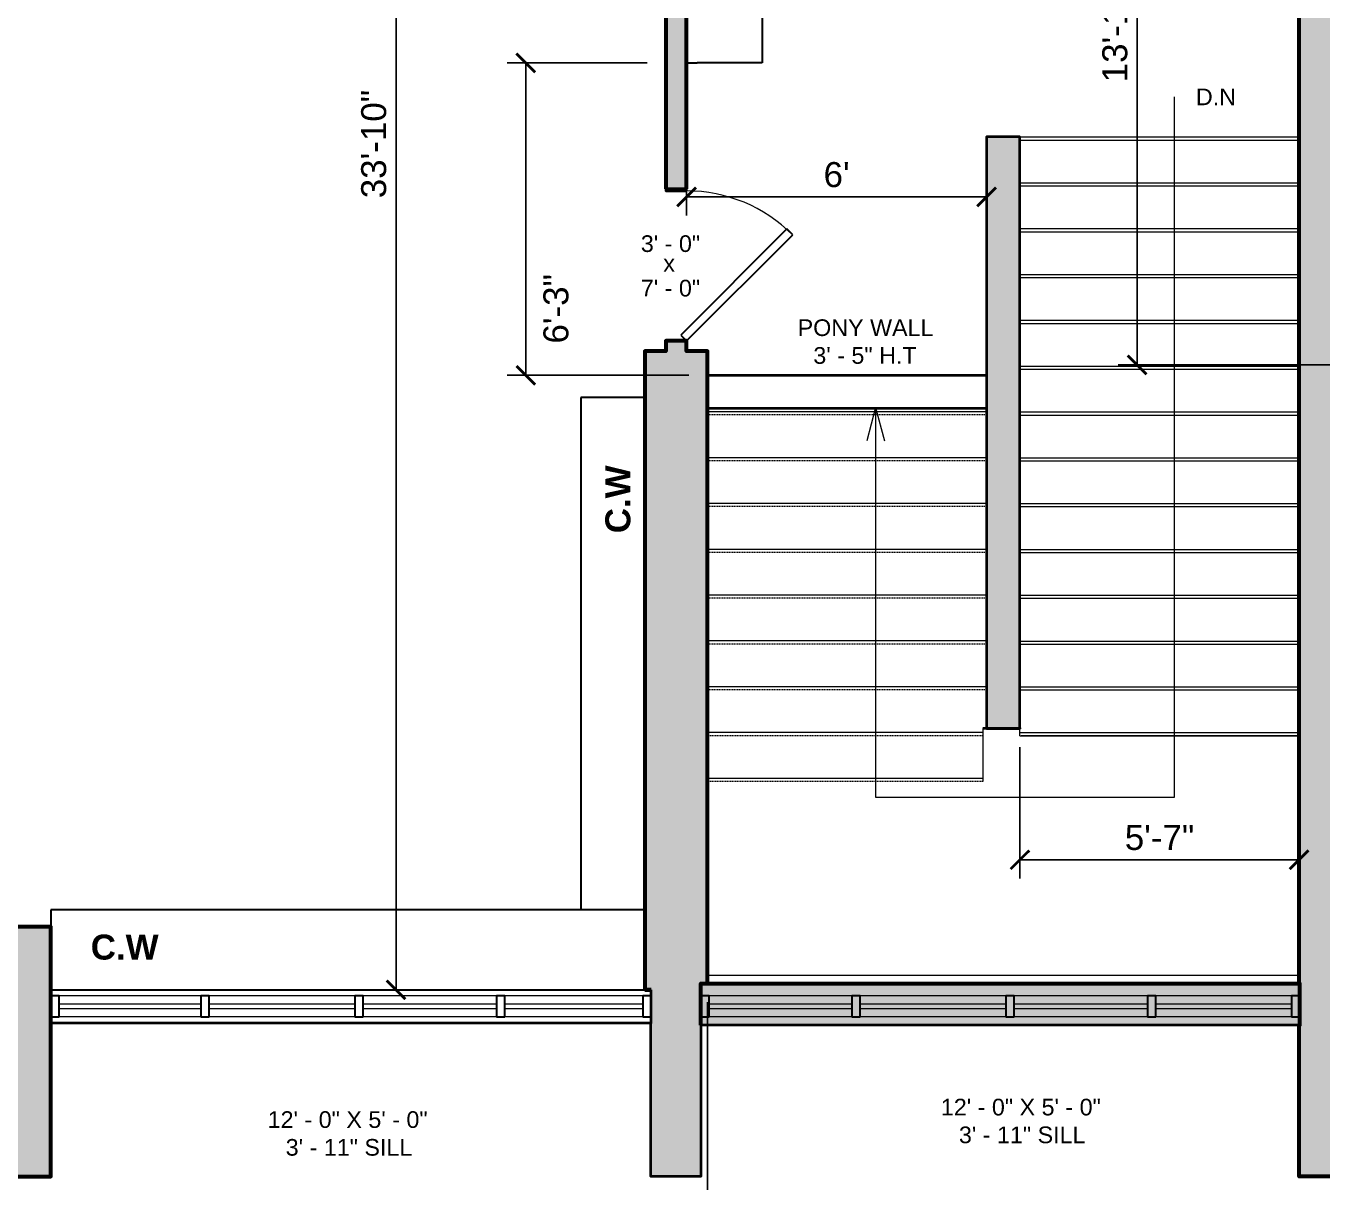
# Model space of a CAD drawing. Header units: inches. Extents: x -2078 to 106214, y -964 to 6385.
# Drawn here: x 25395.8 to 25706.8, y 3669.9 to 3947.4 of the extents above; entities that cross this region are included whole.
import ezdxf

# ---------------------------------------------------------------- set-up
doc = ezdxf.new("R2010")
doc.units = ezdxf.units.IN
doc.header["$MEASUREMENT"] = 0
doc.linetypes.add('Overhead 1_16_', pattern=[0.101562, 0.0625, -0.039062])
for name, color, linetype, lineweight in [('A-ANNO', 2, 'Continuous', 5), ('A-ANNO-DIMS', 1, 'Continuous', 9), ('A-CASE', 4, 'Continuous', 9), ('A-DOOR', 1, 'Continuous', 18), ('A-FLOR', 6, 'Continuous', 18), ('A-GLAZ-CURT', 52, 'Continuous', 9), ('A-GLAZ-CWMG', 51, 'Continuous', 9), ('A-STRS', 4, 'Continuous', 9), ('A-WALL', 3, 'Continuous', 40), ('A-WINDOWS', 2, 'Continuous', 18), ('Q-CASE', 4, 'Continuous', 30)]:
    doc.layers.add(name, color=color, linetype=linetype, lineweight=lineweight)
doc.layers.add('A-HATCH', color=9, linetype='Continuous')
doc.styles.add('Arial_1', font='arial.ttf', dxfattribs={"height": 0.0625})
doc.styles.add('Arial_2', font='arial.ttf', dxfattribs={"height": 3})
doc.styles.add('Arial_B', font='arialbd.ttf', dxfattribs={"height": 4.5})
doc.styles.add('JC', font='arial.ttf', dxfattribs={"height": 0.125})
doc.dimstyles.new('JC-DIMS', dxfattribs={"dimtxt": 0.125, "dimasz": 0.09375, "dimexe": 0.09375, "dimexo": 0.09375, "dimgap": 0.046875, "dimtad": 1, "dimdec": 1, "dimzin": 0, "dimdsep": 46, "dimlunit": 4, "dimtxsty": 'JC', "dimblk": 'ARCHTICK', "dimcen": 0.09, "dimclrd": 1, "dimclre": 1, "dimclrt": 256, "dimadec": 0, "dimazin": 0, "dimtfac": 1, "dimtdec": 1, "dimtofl": 0, "dimtmove": 1, "dimatfit": 3, "dimfxl": 1, "dimtolj": 1, "dimtzin": 0, "dimarcsym": 0})

# ---------------------------------------------------------------- blocks, each defined once
blk = doc.blocks.new('JC_DOOR_SINGLE PANEL - SINGLE DOOR-1525222-3RD FL')
at = {"layer": 'A-DOOR', "lineweight": 30}
for p, q in [((-7.46, 27.96), (-8.87, 26.54)), ((-8.87, 26.54), (16.59, 1.09)), ((18, 2.5), (-7.46, 27.96)), ((16.59, 1.09), (18, 2.5))]:
    blk.add_line(p, q, dxfattribs=at)
at = {"layer": 'A-DOOR', "lineweight": 9}
blk.add_arc((18, 2.5), 36, 135, 180, dxfattribs=at)
blk = doc.blocks.new('Instance - Opening - 16_ x 24_-1694086-3RD FL')
at = {"layer": 'A-WINDOWS'}
for p, q in [((-72, -5), (-72, 5)), ((-72, 5), (72, 5)), ((72, 5), (72, -5)), ((72, -5), (-72, -5))]:
    blk.add_line(p, q, dxfattribs=at)
blk = doc.blocks.new('System Panel - Glazed-V1-3RD FL')
at = {"layer": 'A-GLAZ-CURT', "lineweight": 18}
for p, q in [((17.5, 0.5), (-17.5, 0.5)), ((-17.5, 0.5), (-17.5, -0.5)), ((17.5, -0.5), (17.5, 0.5)), ((-17.5, -0.5), (17.5, -0.5))]:
    blk.add_line(p, q, dxfattribs=at)
blk = doc.blocks.new('System Panel - Glazed-1580689-3RD FL')
at = {"layer": 'A-GLAZ-CURT', "lineweight": 18}
for p, q in [((16, 0.5), (-16, 0.5)), ((-16, 0.5), (-16, -0.5)), ((16, -0.5), (16, 0.5)), ((-16, -0.5), (16, -0.5))]:
    blk.add_line(p, q, dxfattribs=at)
blk = doc.blocks.new('System Panel - Glazed-1580690-3RD FL')
at = {"layer": 'A-GLAZ-CURT', "lineweight": 18}
for p, q in [((16.28, 0.5), (-16.28, 0.5)), ((-16.28, 0.5), (-16.28, -0.5)), ((16.28, -0.5), (16.28, 0.5)), ((-16.28, -0.5), (16.28, -0.5))]:
    blk.add_line(p, q, dxfattribs=at)
blk = doc.blocks.new('Rectangular Mullion - 2_5_ x 5_ rectangular-1580691-3RD FL')
at = {"layer": 'A-GLAZ-CWMG', "lineweight": 30}
for p, q in [((0, 2.5), (-2, 2.5)), ((-2, 2.5), (-2, -2.5)), ((0, -2.5), (0, 2.5)), ((-2, -2.5), (0, -2.5))]:
    blk.add_line(p, q, dxfattribs=at)
blk = doc.blocks.new('Rectangular Mullion - 2_5_ x 5_ rectangular-1580692-3RD FL')
at = {"layer": 'A-GLAZ-CWMG', "lineweight": 30}
for p, q in [((-2, 2.5), (0, 2.5)), ((-2, -2.5), (-2, 2.5)), ((0, 2.5), (0, -2.5)), ((0, -2.5), (-2, -2.5))]:
    blk.add_line(p, q, dxfattribs=at)
blk = doc.blocks.new('Rectangular Mullion - 2_5_ x 5_ rectangular-1580684-3RD FL')
at = {"layer": 'A-GLAZ-CWMG', "lineweight": 30}
for p, q in [((-1, 2.5), (1, 2.5)), ((-1, -2.5), (-1, 2.5)), ((1, 2.5), (1, -2.5)), ((1, -2.5), (-1, -2.5))]:
    blk.add_line(p, q, dxfattribs=at)
blk = doc.blocks.new('Rectangular Mullion - 2_5_ x 5_ rectangular-1575378-3RD FL')
at = {"layer": 'A-GLAZ-CWMG'}
for p, q in [((206.91, 464.57), (171.91, 464.57)), ((206.91, 459.57), (171.91, 459.57))]:
    blk.add_line(p, q, dxfattribs=at)
blk = doc.blocks.new('Rectangular Mullion - 2_5_ x 5_ rectangular-1576960-3RD FL')
at = {"layer": 'A-GLAZ-CWMG'}
for p, q in [((984.3, 463.57), (952.3, 463.57)), ((984.3, 458.57), (952.3, 458.57))]:
    blk.add_line(p, q, dxfattribs=at)
blk = doc.blocks.new('Rectangular Mullion - 2_5_ x 5_ rectangular-1580685-3RD FL')
at = {"layer": 'A-GLAZ-CWMG'}
for p, q in [((-407.63, -381.94), (-440.2, -381.94)), ((-407.63, -386.94), (-440.2, -386.94))]:
    blk.add_line(p, q, dxfattribs=at)
blk = doc.blocks.new('Instance - Opening - 16_ x 24_-1693948-3RD FL')
at = {"layer": 'A-WINDOWS'}
for p, q in [((-72, -4), (-72, 4)), ((-72, 4), (72, 4)), ((72, 4), (72, -4)), ((72, -4), (-72, -4))]:
    blk.add_line(p, q, dxfattribs=at)
blk = doc.blocks.new('System Panel - Glazed-1580687-3RD FL')
at = {"layer": 'A-GLAZ-CURT', "lineweight": 18}
for p, q in [((17, 0.5), (-17, 0.5)), ((-17, 0.5), (-17, -0.5)), ((17, -0.5), (17, 0.5)), ((-17, -0.5), (17, -0.5))]:
    blk.add_line(p, q, dxfattribs=at)
blk = doc.blocks.new('System Panel - Glazed-1686827-3RD FL')
at = {"layer": 'A-GLAZ-CURT', "lineweight": 18}
for p, q in [((16.53, 0.5), (-16.53, 0.5)), ((-16.53, 0.5), (-16.53, -0.5)), ((16.53, -0.5), (16.53, 0.5)), ((-16.53, -0.5), (16.53, -0.5))]:
    blk.add_line(p, q, dxfattribs=at)
blk = doc.blocks.new('Casework 10 - Casework 10-1681859-3RD FL')
at = {"layer": 'Q-CASE'}
for p, q in [((-534.51, 82.23), (-552.63, 82.23)), ((-552.63, 82.23), (-552.63, -159.44)), ((-534.51, 82.23), (-534.51, -159.44)), ((-552.63, -159.44), (-550.13, -159.44)), ((-534.51, -159.44), (-550.13, -159.44))]:
    blk.add_line(p, q, dxfattribs=at)
blk = doc.blocks.new('Casework 18 - Casework 10-1693778-3RD FL')
at = {"layer": 'Q-CASE'}
for p, q in [((-513.35, -87), (-528.71, -87)), ((-528.71, -87), (-528.71, -209.93)), ((-513.35, -209.93), (-513.35, -87)), ((-528.71, -209.93), (-513.35, -209.93))]:
    blk.add_line(p, q, dxfattribs=at)
blk = doc.blocks.new('Casework 19 - Casework 10-1693838-3RD FL')
at = {"layer": 'Q-CASE'}
for p, q in [((-387.25, -203.46), (-529.82, -203.46)), ((-529.82, -203.46), (-529.82, -222.68)), ((-387.25, -222.68), (-387.25, -203.46)), ((-529.82, -222.68), (-387.25, -222.68))]:
    blk.add_line(p, q, dxfattribs=at)
blk = doc.blocks.new('_ArchTick')
at = {"color": 0, "linetype": 'ByBlock', "const_width": 0.15}
blk.add_lwpolyline([(-0.5, -0.5), (0.5, 0.5)], dxfattribs=at)
blk = doc.blocks.new('*D765')
at = {"layer": 'A-ANNO-DIMS', "color": 1, "lineweight": -2, "transparency": 16777216}
for p, q in [((25559.33, 3713.01), (25559.33, 3379.5)), ((25701.33, 3666.66), (25701.33, 3379.5)), ((25559.33, 3384), (25701.33, 3384))]:
    blk.add_line(p, q, dxfattribs=at)
at = {"layer": 'Defpoints', "color": 0, "transparency": 16777216}
for p in [(25559.33, 3717.51), (25701.33, 3671.16), (25701.33, 3384)]:
    blk.add_point(p, dxfattribs=at)
at = {"layer": 'A-ANNO-DIMS', "color": 1, "lineweight": -2, "transparency": 16777216, "xscale": 4.5, "yscale": 4.5, "zscale": 4.5, "rotation": 180}
blk.add_blockref('_ArchTick', (25559.33, 3384), dxfattribs=at)
at = {"layer": 'A-ANNO-DIMS', "color": 1, "lineweight": -2, "transparency": 16777216, "xscale": 4.5, "yscale": 4.5, "zscale": 4.5}
blk.add_blockref('_ArchTick', (25701.33, 3384), dxfattribs=at)
at = {"layer": 'A-ANNO-DIMS', "transparency": 16777216, "insert": (25630.33, 3389.32), "char_height": 6, "width": 0.5739, "attachment_point": 5, "style": 'JC'}
blk.add_mtext('\\A1;11\'-10"', dxfattribs=at)
blk = doc.blocks.new('*D767')
at = {"layer": 'A-ANNO-DIMS', "color": 1, "lineweight": -2, "transparency": 16777216}
for p, q in [((25401.76, 3666.66), (25401.76, 3422.48)), ((25545.76, 3666.66), (25545.76, 3422.48)), ((25401.76, 3426.98), (25545.76, 3426.98))]:
    blk.add_line(p, q, dxfattribs=at)
at = {"layer": 'Defpoints', "color": 0, "transparency": 16777216}
for p in [(25401.76, 3671.16), (25545.76, 3671.16), (25545.76, 3426.98)]:
    blk.add_point(p, dxfattribs=at)
at = {"layer": 'A-ANNO-DIMS', "color": 1, "lineweight": -2, "transparency": 16777216, "xscale": 4.5, "yscale": 4.5, "zscale": 4.5, "rotation": 180}
blk.add_blockref('_ArchTick', (25401.76, 3426.98), dxfattribs=at)
at = {"layer": 'A-ANNO-DIMS', "color": 1, "lineweight": -2, "transparency": 16777216, "xscale": 4.5, "yscale": 4.5, "zscale": 4.5}
blk.add_blockref('_ArchTick', (25545.76, 3426.98), dxfattribs=at)
at = {"layer": 'A-ANNO-DIMS', "transparency": 16777216, "insert": (25473.76, 3432.24), "char_height": 6, "width": 0.4874, "attachment_point": 5, "style": 'JC'}
blk.add_mtext("\\A1;12'", dxfattribs=at)
blk = doc.blocks.new('*D801')
at = {"layer": 'A-ANNO-DIMS', "color": 1, "lineweight": -2, "transparency": 16777216}
for p, q in [((25180.76, 3666.42), (25180.76, 3379.5)), ((25545.76, 3666.66), (25545.76, 3379.5)), ((25180.76, 3384), (25545.76, 3384))]:
    blk.add_line(p, q, dxfattribs=at)
at = {"layer": 'Defpoints', "color": 0, "transparency": 16777216}
for p in [(25180.76, 3670.92), (25545.76, 3671.16), (25545.76, 3384)]:
    blk.add_point(p, dxfattribs=at)
at = {"layer": 'A-ANNO-DIMS', "color": 1, "lineweight": -2, "transparency": 16777216, "xscale": 4.5, "yscale": 4.5, "zscale": 4.5, "rotation": 180}
blk.add_blockref('_ArchTick', (25180.76, 3384), dxfattribs=at)
at = {"layer": 'A-ANNO-DIMS', "color": 1, "lineweight": -2, "transparency": 16777216, "xscale": 4.5, "yscale": 4.5, "zscale": 4.5}
blk.add_blockref('_ArchTick', (25545.76, 3384), dxfattribs=at)
at = {"layer": 'A-ANNO-DIMS', "transparency": 16777216, "insert": (25363.26, 3389.32), "char_height": 6, "width": 0.4874, "attachment_point": 5, "style": 'JC'}
blk.add_mtext('\\A1;30\'-5"', dxfattribs=at)
blk = doc.blocks.new('*D727')
at = {"layer": 'A-ANNO-DIMS', "color": 1, "lineweight": -2, "transparency": 16777216}
for p, q in [((25717.83, 4023.02), (25657.94, 4023.02)), ((25662.44, 3866.02), (25662.44, 4023.02)), ((25717.83, 3866.02), (25657.94, 3866.02))]:
    blk.add_line(p, q, dxfattribs=at)
at = {"layer": 'Defpoints', "color": 0, "transparency": 16777216}
for p in [(25662.44, 4023.02), (25722.33, 4023.02), (25722.33, 3866.02)]:
    blk.add_point(p, dxfattribs=at)
at = {"layer": 'A-ANNO-DIMS', "color": 1, "lineweight": -2, "transparency": 16777216, "xscale": 4.5, "yscale": 4.5, "zscale": 4.5}
for p, rotation in [((25662.44, 4023.02), 90), ((25662.44, 3866.02), 270)]:
    blk.add_blockref('_ArchTick', p, dxfattribs=dict(at, rotation=rotation))
at = {"layer": 'A-ANNO-DIMS', "transparency": 16777216, "insert": (25657.13, 3944.52), "char_height": 6, "width": 0.4874, "attachment_point": 5, "rotation": 90, "style": 'JC'}
blk.add_mtext('\\A1;13\'-1"', dxfattribs=at)
blk = doc.blocks.new('*D729')
at = {"layer": 'A-ANNO-DIMS', "color": 1, "lineweight": -2, "transparency": 16777216}
for p, q in [((25634.33, 3774.23), (25634.33, 3742.73)), ((25634.33, 3747.23), (25701.33, 3747.23)), ((25701.33, 3748.39), (25701.33, 3742.73))]:
    blk.add_line(p, q, dxfattribs=at)
at = {"layer": 'Defpoints', "color": 0, "transparency": 16777216}
for p in [(25634.33, 3778.73), (25701.33, 3752.89), (25701.33, 3747.23)]:
    blk.add_point(p, dxfattribs=at)
at = {"layer": 'A-ANNO-DIMS', "color": 1, "lineweight": -2, "transparency": 16777216, "xscale": 4.5, "yscale": 4.5, "zscale": 4.5, "rotation": 180}
blk.add_blockref('_ArchTick', (25634.33, 3747.23), dxfattribs=at)
at = {"layer": 'A-ANNO-DIMS', "color": 1, "lineweight": -2, "transparency": 16777216, "xscale": 4.5, "yscale": 4.5, "zscale": 4.5}
blk.add_blockref('_ArchTick', (25701.33, 3747.23), dxfattribs=at)
at = {"layer": 'A-ANNO-DIMS', "transparency": 16777216, "insert": (25667.83, 3752.53), "char_height": 6, "width": 0.4008, "attachment_point": 5, "style": 'JC'}
blk.add_mtext('\\A1;5\'-7"', dxfattribs=at)
blk = doc.blocks.new('*D733')
at = {"layer": 'A-ANNO-DIMS', "color": 1, "lineweight": -2, "transparency": 16777216}
for p, q in [((25554.33, 3907.49), (25554.33, 3901.83)), ((25626.33, 3907.49), (25626.33, 3901.83)), ((25554.33, 3906.33), (25626.33, 3906.33))]:
    blk.add_line(p, q, dxfattribs=at)
at = {"layer": 'Defpoints', "color": 0, "transparency": 16777216}
for p in [(25554.33, 3911.99), (25626.33, 3911.99), (25626.33, 3906.33)]:
    blk.add_point(p, dxfattribs=at)
at = {"layer": 'A-ANNO-DIMS', "color": 1, "lineweight": -2, "transparency": 16777216, "xscale": 4.5, "yscale": 4.5, "zscale": 4.5, "rotation": 180}
blk.add_blockref('_ArchTick', (25554.33, 3906.33), dxfattribs=at)
at = {"layer": 'A-ANNO-DIMS', "color": 1, "lineweight": -2, "transparency": 16777216, "xscale": 4.5, "yscale": 4.5, "zscale": 4.5}
blk.add_blockref('_ArchTick', (25626.33, 3906.33), dxfattribs=at)
at = {"layer": 'A-ANNO-DIMS', "transparency": 16777216, "insert": (25590.33, 3911.65), "char_height": 6, "width": 0.4008, "attachment_point": 5, "style": 'JC'}
blk.add_mtext("\\A1;6'", dxfattribs=at)
blk = doc.blocks.new('*D735')
at = {"layer": 'A-ANNO-DIMS', "color": 1, "lineweight": -2, "transparency": 16777216}
for p, q in [((25544.83, 3938.51), (25511.24, 3938.51)), ((25515.74, 3863.51), (25515.74, 3938.51)), ((25554.83, 3863.51), (25511.24, 3863.51))]:
    blk.add_line(p, q, dxfattribs=at)
at = {"layer": 'Defpoints', "color": 0, "transparency": 16777216}
for p in [(25515.74, 3938.51), (25549.33, 3938.51), (25559.33, 3863.51)]:
    blk.add_point(p, dxfattribs=at)
at = {"layer": 'A-ANNO-DIMS', "color": 1, "lineweight": -2, "transparency": 16777216, "xscale": 4.5, "yscale": 4.5, "zscale": 4.5}
for p, rotation in [((25515.74, 3938.51), 90), ((25515.74, 3863.51), 270)]:
    blk.add_blockref('_ArchTick', p, dxfattribs=dict(at, rotation=rotation))
at = {"layer": 'A-ANNO-DIMS', "transparency": 16777216, "insert": (25519.95, 3871.13), "char_height": 6, "width": 0.4008, "attachment_point": 1, "rotation": 90, "line_spacing_factor": 0.941778, "style": 'JC'}
blk.add_mtext('\\A1;6\'-3"', dxfattribs=at)
blk = doc.blocks.new('*D737')
at = {"layer": 'A-ANNO-DIMS', "color": 1, "lineweight": -2, "transparency": 16777216}
for p, q in [((25483.42, 4122.02), (25489.08, 4122.02)), ((25484.58, 3716.02), (25484.58, 4122.02)), ((25483.42, 3716.02), (25489.08, 3716.02))]:
    blk.add_line(p, q, dxfattribs=at)
at = {"layer": 'Defpoints', "color": 0, "transparency": 16777216}
for p in [(25478.92, 4122.02), (25484.58, 4122.02), (25478.92, 3716.02)]:
    blk.add_point(p, dxfattribs=at)
at = {"layer": 'A-ANNO-DIMS', "color": 1, "lineweight": -2, "transparency": 16777216, "xscale": 4.5, "yscale": 4.5, "zscale": 4.5}
for p, rotation in [((25484.58, 4122.02), 90), ((25484.58, 3716.02), 270)]:
    blk.add_blockref('_ArchTick', p, dxfattribs=dict(at, rotation=rotation))
at = {"layer": 'A-ANNO-DIMS', "transparency": 16777216, "insert": (25479.26, 3919.02), "char_height": 6, "width": 0.5739, "attachment_point": 5, "rotation": 90, "style": 'JC'}
blk.add_mtext('\\A1;33\'-10"', dxfattribs=at)
blk = doc.blocks.new('*D847')
at = {"layer": 'A-ANNO-DIMS', "color": 1, "lineweight": -2, "transparency": 16777216}
for p, q in [((27133.76, 4411.52), (27133.76, 3338.45)), ((25168.76, 3666.42), (25168.76, 3338.45)), ((25168.76, 3342.95), (27133.76, 3342.95))]:
    blk.add_line(p, q, dxfattribs=at)
at = {"layer": 'Defpoints', "color": 0, "transparency": 16777216}
for p in [(27133.76, 4416.02), (25168.76, 3670.92), (27133.76, 3342.95)]:
    blk.add_point(p, dxfattribs=at)
at = {"layer": 'A-ANNO-DIMS', "color": 1, "lineweight": -2, "transparency": 16777216, "xscale": 4.5, "yscale": 4.5, "zscale": 4.5, "rotation": 180}
blk.add_blockref('_ArchTick', (25168.76, 3342.95), dxfattribs=at)
at = {"layer": 'A-ANNO-DIMS', "color": 1, "lineweight": -2, "transparency": 16777216, "xscale": 4.5, "yscale": 4.5, "zscale": 4.5}
blk.add_blockref('_ArchTick', (27133.76, 3342.95), dxfattribs=at)
at = {"layer": 'A-ANNO-DIMS', "transparency": 16777216, "insert": (26151.26, 3348.27), "char_height": 6, "width": 0.5739, "attachment_point": 5, "style": 'JC'}
blk.add_mtext('\\A1;163\'-9"', dxfattribs=at)
blk = doc.blocks.new('JC- existing door Tag_quad - JC- existing door Tag_quad-839775-3RD FL')
at = {"layer": 'A-ANNO', "insert": (-0.0234, 0.0378), "char_height": 0.0625, "width": 0.0505, "attachment_point": 1, "style": 'Arial_1', "bg_fill": 2}
blk.add_mtext('x', dxfattribs=at)

msp = doc.modelspace()

# ---------------------------------------------------------------- hatches: boundary and pattern name
at = {"layer": 'A-HATCH'}
h = msp.add_hatch(color=256, dxfattribs=at)
h.dxf.hatch_style = 1
h.paths.add_polyline_path([(25843.325, 4170.021), (25960.316, 4170.021), (25960.316, 4176.021), (25920.77, 4176.021), (25920.77, 4194.548), (25916.77, 4194.548), (25916.77, 4176.021), (25843.325, 4176.021), (25843.325, 4195.021), (25830.825, 4195.021), (25830.825, 4189.021), (25837.325, 4189.021), (25837.325, 4116.021), (25774.325, 4116.021), (25774.325, 4189.021), (25802.825, 4189.021), (25802.825, 4195.021), (25755.325, 4195.021), (25755.325, 4189.021), (25761.325, 4189.021), (25761.325, 4116.021), (25695.325, 4116.021), (25695.325, 4189.021), (25723.325, 4189.021), (25723.325, 4195.021), (25687.325, 4195.021), (25687.325, 4110.021), (25735.325, 4110.021), (25735.325, 4068.331), (25741.325, 4068.331), (25741.325, 4110.021), (25827.325, 4110.021), (25827.325, 3971.021), (25772.325, 3971.021), (25772.325, 3961.021), (25779.825, 3961.021), (25779.825, 3959.197), (25780.825, 3959.197), (25780.825, 3961.021), (25827.325, 3961.021), (25827.325, 3932.063), (25780.825, 3932.063), (25780.825, 3935.197), (25779.825, 3935.197), (25779.825, 3925.251), (25780.825, 3925.251), (25780.825, 3931.063), (25827.325, 3931.063), (25827.325, 3896.063), (25780.825, 3896.063), (25780.825, 3901.251), (25779.825, 3901.251), (25779.825, 3893.876), (25780.825, 3893.876), (25780.825, 3895.063), (25827.325, 3895.063), (25827.325, 3866.021), (25843.325, 3866.021)])
h.paths.add_polyline_path([(25722.325, 4023.021), (25754.872, 4023.021), (25754.872, 4030.021), (25741.325, 4030.021), (25741.325, 4032.331), (25735.325, 4032.331), (25735.325, 4029.021), (25692.325, 4029.021), (25692.325, 4067.021), (25686.325, 4067.021), (25686.325, 3965.831), (25701.325, 3965.831), (25701.325, 3717.513), (25701.542, 3717.513), (25701.542, 3707.513), (25701.325, 3707.513), (25701.325, 3671.157), (25713.325, 3671.157), (25713.325, 3856.021), (25713.821, 3856.021), (25713.821, 3866.021), (25722.325, 3866.021)])

# ---------------------------------------------------------------- linework, layer by layer
at = {"layer": 'A-ANNO'}
for q in [(25597.555, 3847.756), (25601.842, 3847.756)]:
    msp.add_line((25599.698, 3855.756), q, dxfattribs=at)
msp.add_lwpolyline([(25599.698, 3855.756), (25599.698, 3762.219), (25671.444, 3762.219), (25671.444, 3930.347)], dxfattribs=at)
at = {"layer": 'A-FLOR', "color": 7}
msp.add_line((25634.325, 3920.785), (25701.325, 3920.785), dxfattribs=at)
at = {"layer": 'A-GLAZ-CURT', "lineweight": 18}
for p, q in [((25593.977, 3712.521), (25559.759, 3712.521)), ((25559.759, 3711.521), (25593.977, 3711.521)), ((25593.977, 3711.521), (25593.977, 3712.521))]:
    msp.add_line(p, q, dxfattribs=at)
at = {"layer": 'A-GLAZ-CWMG'}
for p, q in [((25474.727, 3714.521), (25403.727, 3714.521)), ((25543.792, 3714.521), (25510.727, 3714.521)), ((25593.977, 3714.521), (25559.759, 3714.521)), ((25474.727, 3709.521), (25403.727, 3709.521)), ((25543.792, 3709.521), (25510.727, 3709.521)), ((25593.977, 3709.521), (25559.759, 3709.521))]:
    msp.add_line(p, q, dxfattribs=at)
at = {"layer": 'A-STRS'}
for p, q in [((25634.325, 3919.981), (25701.325, 3919.981)), ((25634.325, 3908.981), (25701.325, 3908.981)), ((25634.325, 3897.981), (25701.325, 3897.981)), ((25634.325, 3886.981), (25701.325, 3886.981)), ((25634.325, 3875.981), (25701.325, 3875.981)), ((25634.325, 3864.981), (25701.325, 3864.981)), ((25626.325, 3854.735), (25559.325, 3854.735)), ((25634.325, 3853.981), (25701.325, 3853.981)), ((25626.325, 3843.735), (25559.325, 3843.735)), ((25634.325, 3842.981), (25701.325, 3842.981)), ((25626.325, 3832.735), (25559.325, 3832.735)), ((25634.325, 3831.981), (25701.325, 3831.981)), ((25626.325, 3821.735), (25559.325, 3821.735)), ((25634.325, 3820.981), (25701.325, 3820.981)), ((25626.325, 3810.735), (25559.325, 3810.735)), ((25634.325, 3809.981), (25701.325, 3809.981)), ((25626.325, 3799.735), (25559.325, 3799.735)), ((25634.325, 3798.981), (25701.325, 3798.981)), ((25626.325, 3788.735), (25559.325, 3788.735)), ((25634.325, 3787.981), (25701.325, 3787.981)), ((25625.449, 3777.735), (25559.325, 3777.735)), ((25625.449, 3778.735), (25625.449, 3765.985)), ((25634.325, 3776.981), (25634.325, 3778.735)), ((25634.325, 3776.981), (25701.325, 3776.981)), ((25634.617, 3778.735), (25634.449, 3778.735)), ((25701.325, 3776.981), (25634.617, 3776.981)), ((25625.449, 3766.735), (25559.325, 3766.735)), ((25559.325, 3719.513), (25701.325, 3719.513))]:
    msp.add_line(p, q, dxfattribs=at)
at = {"layer": 'A-STRS', "linetype": 'Overhead 1_16_'}
for p, q in [((25634.325, 3909.731), (25701.325, 3909.731)), ((25634.325, 3898.731), (25701.325, 3898.731)), ((25634.325, 3887.731), (25701.325, 3887.731)), ((25634.325, 3876.731), (25701.325, 3876.731)), ((25634.325, 3865.731), (25701.325, 3865.731)), ((25634.325, 3854.731), (25701.325, 3854.731)), ((25626.325, 3853.985), (25559.325, 3853.985)), ((25626.325, 3842.985), (25559.325, 3842.985)), ((25634.325, 3843.731), (25701.325, 3843.731)), ((25634.325, 3832.731), (25701.325, 3832.731)), ((25626.325, 3831.985), (25559.325, 3831.985)), ((25626.325, 3820.985), (25559.325, 3820.985)), ((25634.325, 3821.731), (25701.325, 3821.731)), ((25626.325, 3809.985), (25559.325, 3809.985)), ((25634.325, 3810.731), (25701.325, 3810.731)), ((25626.325, 3798.985), (25559.325, 3798.985)), ((25634.325, 3799.731), (25701.325, 3799.731)), ((25626.325, 3787.985), (25559.325, 3787.985)), ((25634.325, 3788.731), (25701.325, 3788.731)), ((25625.449, 3776.985), (25559.325, 3776.985)), ((25634.325, 3777.731), (25701.325, 3777.731)), ((25625.449, 3765.985), (25559.325, 3765.985))]:
    msp.add_line(p, q, dxfattribs=at)
at = {"layer": 'A-WALL'}
for p, q in [((25559.325, 3863.513), (25626.325, 3863.513)), ((25626.325, 3855.513), (25559.325, 3855.513)), ((25634.449, 3778.735), (25625.449, 3778.735))]:
    msp.add_line(p, q, dxfattribs=at)
at = {"layer": 'A-WALL', "lineweight": 60}
for p, q in [((25401.759, 3714.53), (25401.727, 3714.53)), ((25544.292, 3716.03), (25545.759, 3716.03)), ((25545.792, 3716.021), (25544.325, 3716.021)), ((25401.759, 3708.021), (25401.792, 3708.021))]:
    msp.add_line(p, q, dxfattribs=at)
for points in [[(25554.325, 3908.271), (25554.325, 4180.021), (25479.759, 4180.021), (25479.759, 4185.021), (25473.759, 4185.021), (25473.759, 4180.021), (25455.091, 4180.021), (25455.091, 4122.021), (25549.325, 4122.021), (25549.325, 3908.271)], [(25557.759, 3707.513), (25557.759, 3717.513), (25559.325, 3717.513), (25701.325, 3717.513), (25701.325, 3965.831), (25686.325, 3965.831), (25686.325, 4067.021), (25692.325, 4067.021), (25692.325, 4029.021), (25735.325, 4029.021)], [(25559.325, 3717.513), (25559.325, 3869.271), (25554.325, 3869.271), (25554.325, 3871.771), (25549.325, 3871.771), (25549.325, 3869.271), (25544.325, 3869.271), (25544.325, 3716.021)], [(25713.325, 3671.157), (25701.325, 3671.157), (25701.325, 3707.513), (25701.542, 3707.513), (25701.542, 3717.513), (25701.325, 3717.513)]]:
    msp.add_lwpolyline(points, dxfattribs=at)
at = {"layer": 'A-WALL'}
for points in [[(25634.325, 3778.735), (25634.325, 3920.785), (25626.325, 3920.785), (25626.325, 3778.735)], [(25549.325, 3908.271), (25549.325, 3907.771), (25554.325, 3907.771), (25554.325, 3908.271)]]:
    msp.add_lwpolyline(points, close=True, dxfattribs=at)
at = {"layer": 'A-WALL', "lineweight": 60}
msp.add_lwpolyline([(25389.759, 3671.157), (25401.759, 3671.157), (25401.759, 3731.157), (25389.759, 3731.157)], close=True, dxfattribs=at)
at = {"layer": 'A-WALL'}
for points in [[(25545.759, 3708.021), (25401.792, 3708.021), (25401.792, 3716.021)], [(25701.325, 3707.513), (25557.759, 3707.513), (25557.759, 3671.157), (25545.759, 3671.157), (25545.759, 3708.021), (25545.792, 3708.021), (25545.792, 3716.021)]]:
    msp.add_lwpolyline(points, dxfattribs=at)

# ---------------------------------------------------------------- block references
at = {"layer": 'A-CASE'}
for name, p in [('Casework 10 - Casework 10-1681859-3RD FL', (26106.959, 4097.954)), ('Casework 18 - Casework 10-1693778-3RD FL', (26057.671, 3945.178)), ('Casework 19 - Casework 10-1693838-3RD FL', (25931.576, 3938.699))]:
    msp.add_blockref(name, p, dxfattribs=at)
at = {"layer": 'A-DOOR', "rotation": 270}
msp.add_blockref('JC_DOOR_SINGLE PANEL - SINGLE DOOR-1525222-3RD FL', (25551.825, 3889.771), dxfattribs=at)
at = {"layer": 'A-GLAZ-CURT'}
for name, p in [('System Panel - Glazed-1580687-3RD FL', (25420.727, 3712.021)), ('System Panel - Glazed-V1-3RD FL', (25457.227, 3712.021)), ('System Panel - Glazed-1580689-3RD FL', (25492.727, 3712.021)), ('System Panel - Glazed-1686827-3RD FL', (25527.259, 3712.021)), ('System Panel - Glazed-V1-3RD FL', (25613.477, 3712.021)), ('System Panel - Glazed-1580689-3RD FL', (25648.977, 3712.021)), ('System Panel - Glazed-1580690-3RD FL', (25683.259, 3712.021))]:
    msp.add_blockref(name, p, dxfattribs=at)
at = {"layer": 'A-GLAZ-CWMG', "rotation": 180}
for p in [(25401.727, 3712.021), (25557.759, 3712.021)]:
    msp.add_blockref('Rectangular Mullion - 2_5_ x 5_ rectangular-1580691-3RD FL', p, dxfattribs=at)
at = {"layer": 'A-GLAZ-CWMG', "extrusion": (0, 0, -1), "rotation": 180}
for name, p in [('Rectangular Mullion - 2_5_ x 5_ rectangular-1580684-3RD FL', (-25438.727, 3712.021)), ('Rectangular Mullion - 2_5_ x 5_ rectangular-1580684-3RD FL', (-25475.727, 3712.021)), ('Rectangular Mullion - 2_5_ x 5_ rectangular-1580684-3RD FL', (-25509.727, 3712.021)), ('Rectangular Mullion - 2_5_ x 5_ rectangular-1580692-3RD FL', (-25545.792, 3712.021)), ('Rectangular Mullion - 2_5_ x 5_ rectangular-1580684-3RD FL', (-25594.977, 3712.021)), ('Rectangular Mullion - 2_5_ x 5_ rectangular-1580684-3RD FL', (-25631.977, 3712.021)), ('Rectangular Mullion - 2_5_ x 5_ rectangular-1580684-3RD FL', (-25665.977, 3712.021)), ('Rectangular Mullion - 2_5_ x 5_ rectangular-1580692-3RD FL', (-25701.542, 3712.021))]:
    msp.add_blockref(name, p, dxfattribs=at)
at = {"layer": 'A-GLAZ-CWMG'}
for name, p in [('Rectangular Mullion - 2_5_ x 5_ rectangular-1576960-3RD FL', (24524.426, 3250.954)), ('Rectangular Mullion - 2_5_ x 5_ rectangular-1575378-3RD FL', (25424.07, 3249.954)), ('Rectangular Mullion - 2_5_ x 5_ rectangular-1576960-3RD FL', (24680.676, 3250.954)), ('Rectangular Mullion - 2_5_ x 5_ rectangular-1580685-3RD FL', (26107.176, 4096.462))]:
    msp.add_blockref(name, p, dxfattribs=at)
at = {"layer": 'A-WINDOWS', "rotation": 180}
for name, p in [('Instance - Opening - 16_ x 24_-1694086-3RD FL', (25629.759, 3712.513)), ('Instance - Opening - 16_ x 24_-1693948-3RD FL', (25473.792, 3712.021))]:
    msp.add_blockref(name, p, dxfattribs=at)

# ---------------------------------------------------------------- texts
at = {"layer": 'A-ANNO', "attachment_point": 1}
for s, insert, char_height, width, style in [('D.N', (25676.564, 3932.347), 4, 12.12, 'Arial_2'), ('\\pi3.248;PONY WALL\\P\\pi7.01608;3\' - 5" H.T', (25577.725, 3876.941), 4, 38.47144, 'Arial_2'), ('C.W', (25411.312, 3729.261), 6, 19.796, 'Arial_B'), ('12\' - 0" X 5\' - 0"', (25615.35, 3689.856), 4, 48.48, 'Arial_2'), ('12\' - 0" X 5\' - 0"', (25453.774, 3686.856), 4, 48.48, 'Arial_2'), ('3\' - 11" SILL', (25619.683, 3683.189), 4, 37.976, 'Arial_2'), ('3\' - 11" SILL', (25458.107, 3680.189), 4, 37.976, 'Arial_2')]:
    msp.add_mtext(s, dxfattribs=dict(at, insert=insert, char_height=char_height, width=width, style=style))
at = {"layer": 'A-ANNO', "insert": (25534.823, 3825.6), "char_height": 6, "width": 19.796, "attachment_point": 1, "rotation": 90, "style": 'Arial_B'}
msp.add_mtext('C.W', dxfattribs=at)

# ---------------------------------------------------------------- dimensions: what is measured, and where the dimension line sits
at = {"layer": 'A-ANNO-DIMS'}
for base, p1, p2, picture, middle in [((27133.759, 3342.954), (25168.759, 3670.92), (27133.759, 4416.021), '*D847', (26151.259, 3348.27)), ((25626.325, 3906.332), (25554.325, 3911.989), (25626.325, 3911.989), '*D733', (25590.325, 3911.646)), ((25701.325, 3747.229), (25634.325, 3778.735), (25701.325, 3752.886), '*D729', (25667.825, 3752.53)), ((25701.325, 3384.003), (25559.325, 3717.513), (25701.325, 3671.157), '*D765', (25630.325, 3389.317)), ((25545.759, 3384.003), (25180.759, 3670.92), (25545.759, 3671.157), '*D801', (25363.259, 3389.319)), ((25545.759, 3426.976), (25401.759, 3671.157), (25545.759, 3671.157), '*D767', (25473.759, 3432.238))]:
    dim = msp.add_linear_dim(base=base, p1=p1, p2=p2, dimstyle='JC-DIMS', dxfattribs=at)
    dim.commit()
    dim.dimension.update_dxf_attribs({"geometry": picture, "text_midpoint": middle})
for base, p1, p2, picture, middle in [((25484.579, 4122.021), (25478.922, 3716.021), (25478.922, 4122.021), '*D737', (25479.263, 3919.021)), ((25662.444, 4023.021), (25722.325, 3866.021), (25722.325, 4023.021), '*D727', (25657.128, 3944.521))]:
    dim = msp.add_linear_dim(base=base, p1=p1, p2=p2, angle=90, dimstyle='JC-DIMS', dxfattribs=at)
    dim.commit()
    dim.dimension.update_dxf_attribs({"geometry": picture, "text_midpoint": middle})
dim = msp.add_linear_dim(base=(25515.74, 3938.513), p1=(25559.325, 3863.513), p2=(25549.325, 3938.513), angle=90, dimstyle='JC-DIMS', dxfattribs=at)
dim.commit()
dim.dimension.update_dxf_attribs({"geometry": '*D735', "text_midpoint": (25523.95, 3879.124), "dimtype": 160, "text_rotation": 90})

# ---------------------------------------------------------------- next in the draw order: block references
at = {"layer": 'A-ANNO', "xscale": 64, "yscale": 64, "zscale": 64}
msp.add_blockref('JC- existing door Tag_quad - JC- existing door Tag_quad-839775-3RD FL', (25550.229, 3889.98), dxfattribs=at)

# ---------------------------------------------------------------- next in the draw order: hatches: boundary and pattern name
at = {"layer": 'A-HATCH'}
h = msp.add_hatch(color=256, dxfattribs=at)
h.dxf.hatch_style = 1
h.paths.add_polyline_path([(26756.759, 4555.021), (26756.81, 4565.021), (26756.759, 4565.021), (26756.759, 4607.684), (26744.759, 4607.684), (26744.759, 4516.684), (26749.009, 4516.684), (26749.009, 4316.407), (26728.139, 4316.407), (26728.139, 4314.407), (26714.158, 4314.407), (26714.158, 4308.407), (26781.139, 4308.407), (26781.139, 4314.407), (26767.139, 4314.407), (26767.139, 4316.407), (26754.009, 4316.407), (26754.009, 4516.684), (26756.759, 4516.684)])
h.paths.add_polyline_path([(26516.759, 4607.684), (26504.759, 4607.684), (26504.759, 4516.684), (26507.424, 4516.684), (26507.424, 4314.021), (26474.289, 4314.021), (26474.289, 4308.021), (26515.002, 4308.021), (26515.002, 4291.521), (26519.002, 4291.521), (26519.002, 4308.021), (26668.521, 4308.021), (26668.521, 4291.538), (26672.521, 4291.538), (26672.521, 4308.407), (26678.158, 4308.407), (26678.158, 4314.407), (26668.521, 4314.407), (26668.521, 4314.021), (26513.424, 4314.021), (26513.424, 4516.684), (26516.759, 4516.684), (26516.759, 4555.021), (26516.835, 4555.021), (26516.835, 4565.021), (26516.759, 4565.021)])
h.paths.add_polyline_path([(26276.759, 4607.684), (26264.759, 4607.684), (26264.759, 4516.684), (26267.69, 4516.684), (26267.69, 4314.021), (26234.509, 4314.021), (26234.509, 4308.021), (26274.32, 4308.021), (26274.32, 4292.968), (26278.32, 4292.968), (26278.32, 4308.021), (26428.521, 4308.021), (26428.521, 4290.788), (26432.521, 4290.788), (26432.521, 4308.021), (26438.289, 4308.021), (26438.289, 4314.021), (26273.69, 4314.021), (26273.69, 4516.684), (26276.759, 4516.684), (26276.759, 4555.021), (26276.866, 4555.021), (26276.866, 4565.021), (26276.759, 4565.021)])
h.paths.add_polyline_path([(26036.759, 4607.684), (26024.759, 4607.684), (26024.759, 4516.684), (26027.759, 4516.684), (26027.759, 4314.021), (25993.667, 4314.021), (25993.667, 4308.021), (26035.009, 4308.021), (26035.009, 4290.788), (26039.009, 4290.788), (26039.009, 4308.021), (26189.009, 4308.021), (26189.009, 4290.788), (26193.009, 4290.788), (26193.009, 4308.021), (26198.509, 4308.021), (26198.509, 4314.021), (26033.759, 4314.021), (26033.759, 4516.684), (26036.759, 4516.684), (26036.759, 4555.021), (26037.078, 4555.021), (26037.078, 4565.021), (26036.759, 4565.021)])
h.paths.add_polyline_path([(25796.759, 4607.684), (25784.759, 4607.684), (25784.759, 4516.684), (25787.947, 4516.684), (25787.947, 4314.021), (25753.947, 4314.021), (25753.947, 4308.021), (25796.167, 4308.021), (25796.167, 4291.021), (25800.167, 4291.021), (25800.167, 4308.021), (25948.167, 4308.021), (25948.167, 4290.788), (25952.167, 4290.788), (25952.167, 4308.021), (25957.667, 4308.021), (25957.667, 4314.021), (25793.947, 4314.021), (25793.947, 4516.684), (25796.759, 4516.684), (25796.759, 4555.021), (25797.14, 4555.021), (25797.14, 4565.021), (25796.759, 4565.021)])
h.paths.add_polyline_path([(25554.325, 4180.021), (25479.759, 4180.021), (25479.759, 4185.021), (25473.759, 4185.021), (25473.759, 4180.021), (25455.091, 4180.021), (25455.091, 4122.021), (25549.325, 4122.021), (25549.325, 3908.271), (25554.325, 3908.271)])
h.paths.add_polyline_path([(25559.325, 3869.271), (25554.325, 3869.271), (25554.325, 3871.771), (25549.325, 3871.771), (25549.325, 3869.271), (25544.325, 3869.271), (25544.325, 3716.021), (25545.792, 3716.021), (25545.792, 3708.021), (25545.759, 3671.157), (25557.759, 3671.157), (25557.759, 3707.513), (25557.759, 3717.513), (25559.325, 3717.513)])
h.paths.add_polyline_path([(25634.325, 3920.785), (25626.325, 3920.785), (25626.325, 3778.735), (25634.325, 3778.735)])
h.paths.add_polyline_path([(25701.542, 3717.513), (25701.325, 3717.513), (25559.325, 3717.513), (25557.759, 3717.513), (25557.759, 3707.513), (25701.325, 3707.513), (25701.542, 3707.513)])
h.paths.add_polyline_path([(25401.759, 3731.157), (25389.759, 3731.157), (25389.759, 3671.157), (25401.759, 3671.157)])

# ---------------------------------------------------------------- next in the draw order: texts
at = {"layer": 'A-ANNO', "char_height": 4, "width": 17.978, "attachment_point": 1, "style": 'Arial_2'}
for s, insert in [('3\' - 0"', (25543.343, 3897.117)), ('7\' - 0"', (25543.343, 3886.435))]:
    msp.add_mtext(s, dxfattribs=dict(at, insert=insert))

doc.saveas('drawing.dxf')
